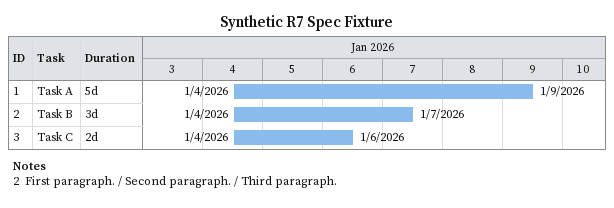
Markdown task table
Synthetic R7 Spec Fixture

| ID | Task | Duration | Start | Finish |
|---|---|---|---|---|
| 1 | Task A | 5d | 2026-01-04 | 2026-01-09 |
| 2 | Task B | 3d | 2026-01-04 | 2026-01-07 |
| 3 | Task C | 2d | 2026-01-04 | 2026-01-06 |

Notes
- 2: First paragraph. / Second paragraph. / Third paragraph.
